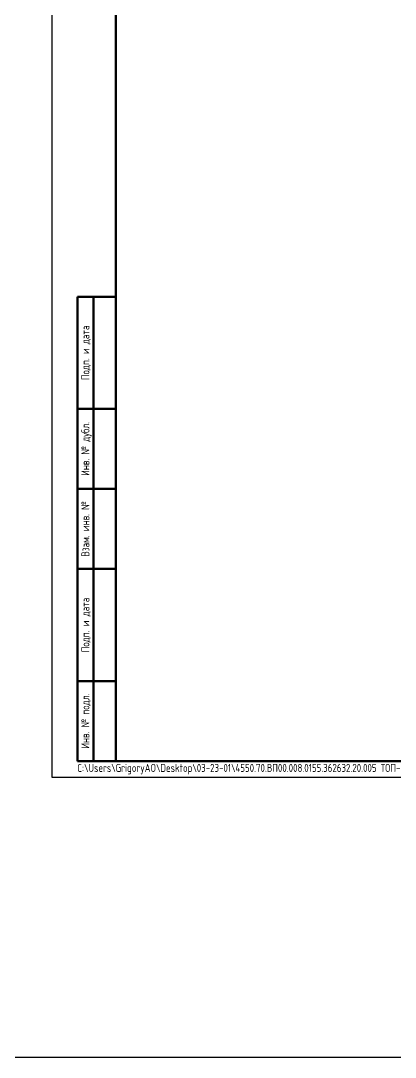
# Model space of a CAD drawing. Header units: millimetres. Extents: x 10051 to 26505, y 4675 to 5194.
# Drawn here: x 11473.3 to 11590.3, y 4674.7 to 4998.4 of the extents above; entities that cross this region are included whole.
import ezdxf
from ezdxf.enums import TextEntityAlignment as Align

# ---------------------------------------------------------------- set-up
doc = ezdxf.new("R2010")
doc.units = ezdxf.units.MM
doc.layers.get('0').update_dxf_attribs({"lineweight": 15})
doc.layers.add('OFORMLENIE', color=7, linetype='Continuous', lineweight=25)
doc.layers.add('Построение', color=7, linetype='Continuous', lineweight=30)
doc.styles.add('GOST_2.304', font='CS_Gost2304.shx', dxfattribs={"height": 2.5})
doc.styles.add('TNR_30', font='times.ttf', dxfattribs={"height": 3})

# ---------------------------------------------------------------- blocks, each defined once
blk = doc.blocks.new('*U1752')
at = {"linetype": 'ByBlock', "lineweight": -2}
blk.add_lwpolyline([(420, 297), (0, 297), (0, 0), (420, 0)], close=True, dxfattribs=at)
at = {"linetype": 'ByBlock', "lineweight": 50}
blk.add_lwpolyline([(20, 292), (415, 292), (415, 5), (20, 5)], close=True, dxfattribs=at)
at = {"linetype": 'ByBlock', "lineweight": -2, "insert": (8, 2.5), "char_height": 2.5, "attachment_point": 4, "style": 'GOST_2.304'}
blk.add_mtext('C:\\\\Users\\\\GrigoryAO\\\\Desktop\\\\03-23-01\\\\4550.70.ВП00.008.0155.362632.20.005 ТОП-2\\\\4550.70.ВП00.008.0155.362632.20.005СБ.Л00.РЕВ0.DWG', dxfattribs=at)
at = {"linetype": 'ByBlock', "lineweight": -2, "style": 'TNR_30'}
blk.add_attdef('ВЕРХНИЙ_НОМЕР_ЛИСТА', text='', height=3, dxfattribs=at).set_placement((410, 287), align=Align.MIDDLE_CENTER)
blk = doc.blocks.new('ST_Left')
at = {"color": 2, "linetype": 'ByBlock', "lineweight": 50}
for p, q in [((8, 150), (8, 5)), ((20, 150), (8, 150)), ((13, 5), (13, 150)), ((8, 115), (20, 115)), ((8, 90), (20, 90)), ((20, 65), (8, 65)), ((20, 30), (8, 30)), ((8, 5), (20, 5))]:
    blk.add_line(p, q, dxfattribs=at)
at = {"color": 0, "linetype": 'ByBlock', "lineweight": -2, "style": 'GOST_2.304'}
for s, p in [('Подп. и дата', (10.5, 132.5)), ('Инв. № дубл.', (10.5, 102.5)), ('Взам. инв. №', (10.5, 77.5)), ('Подп. и дата', (10.5, 47.5)), ('Инв. № подл.', (10.5, 17.5))]:
    blk.add_text(s, height=2.5, rotation=90, dxfattribs=at).set_placement(p, align=Align.MIDDLE_CENTER)
at = {"color": 0, "linetype": 'ByBlock', "lineweight": -2, "style": 'GOST_2.304', "flags": 8}
for tag, p in [('ДУБЛ_ДАТА', (16.5, 141.25)), ('НОМЕР_ДУБЛ', (16.5, 102.5)), ('ВЗАМ_ИНВ', (16.5, 77.5)), ('ИНВ_ДАТА', (16.5, 56.25)), ('ИНВ_НОМЕР', (16.5, 17.5))]:
    blk.add_attdef(tag, text='', height=2.5, rotation=90, dxfattribs=at).set_placement(p, align=Align.MIDDLE_CENTER)

msp = doc.modelspace()

# ---------------------------------------------------------------- linework, layer by layer
at = {"layer": 'Построение', "color": 3}
msp.add_lwpolyline([(10050.53, 4674.72), (26505.36, 4674.72), (26505.36, 5194.3), (10050.53, 5194.3)], close=True, dxfattribs=at)

# ---------------------------------------------------------------- block references
at = {"layer": 'OFORMLENIE'}
for name in ['*U1752', 'ST_Left']:
    msp.add_blockref(name, (11483.03, 4762.19), dxfattribs=at)

doc.saveas('drawing.dxf')
